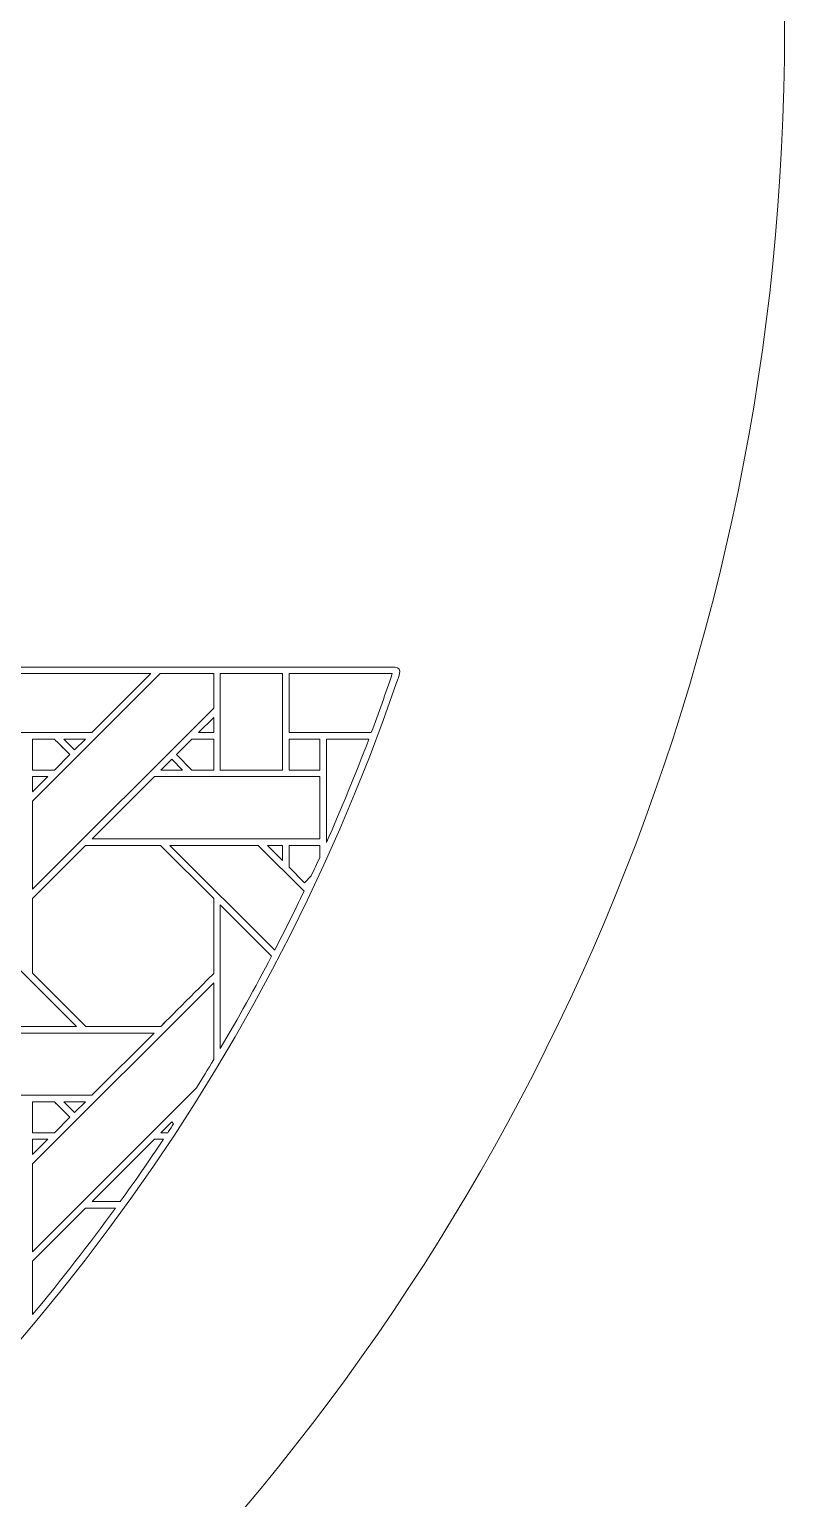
# Model space of a CAD drawing. Header units: inches. Extents: x 6.4 to 18.4, y 3.1 to 15.1.
# Drawn here: x 16.407 to 18.383, y 5.251 to 9.095 of the extents above; entities that cross this region are included whole.
import ezdxf

# ---------------------------------------------------------------- set-up
doc = ezdxf.new("R2010")
doc.units = ezdxf.units.IN
doc.header["$MEASUREMENT"] = 0
doc.layers.add('Design', color=7, linetype='Continuous', lineweight=0)

msp = doc.modelspace()

# ---------------------------------------------------------------- linework, layer by layer
at = {"layer": 'Design'}
for points, knots in [([(12.3829, 15.0948), (9.0691, 15.0948), (6.3829, 12.4085), (6.3829, 9.0948), (6.3829, 5.7811), (9.0691, 3.0948), (12.3829, 3.0948), (15.6966, 3.0948), (18.3829, 5.7811), (18.3829, 9.0948), (18.3829, 12.4085), (15.6966, 15.0948), (12.3829, 15.0948)], [0, 0, 0, 0, 1, 1, 1, 2, 2, 2, 3, 3, 3, 4, 4, 4, 4]), ([(17.3637, 7.426), (17.3637, 7.426), (17.338, 7.426), (17.338, 7.426), (16.5066, 7.426), (16.0033, 7.426), (15.7121, 7.426), (15.4417, 7.426), (15.3541, 7.426), (15.3568, 7.426), (14.6303, 7.426), (12.5831, 7.426), (7.4146, 7.426), (7.402, 7.426), (7.3964, 7.4266), (7.3922, 7.4227), (7.3894, 7.42), (7.3876, 7.4172), (7.3922, 7.4035), (8.0968, 5.3236), (10.0649, 3.8266), (12.3829, 3.8266), (14.6933, 3.8266), (16.6562, 5.314), (17.3666, 7.3834), (17.3711, 7.3963), (17.3739, 7.4043), (17.3756, 7.4094), (17.3784, 7.4176), (17.3723, 7.426), (17.3637, 7.426)], [0, 0, 0, 0, 1, 1, 1, 2, 2, 2, 3, 3, 3, 4, 4, 4, 5, 5, 5, 6, 6, 6, 7, 7, 7, 8, 8, 8, 9, 9, 9, 10, 10, 10, 10]), ([(16.1375, 7.4093), (16.1375, 7.4093), (16.7247, 7.4093), (16.7247, 7.4093), (16.7247, 7.4093), (16.5704, 7.255), (16.5704, 7.255), (16.5704, 7.255), (16.1375, 7.255), (16.1375, 7.255), (16.1375, 7.255), (16.1375, 7.4093), (16.1375, 7.4093)], [0, 0, 0, 0, 1, 1, 1, 2, 2, 2, 3, 3, 3, 4, 4, 4, 4]), ([(16.889, 7.4093), (16.889, 7.4093), (16.889, 7.3192), (16.889, 7.3192), (16.889, 7.3192), (16.4153, 6.8455), (16.4153, 6.8455), (16.4153, 6.8455), (16.4153, 7.0756), (16.4153, 7.0756), (16.4153, 7.0756), (16.749, 7.4093), (16.749, 7.4093), (16.749, 7.4093), (16.889, 7.4093), (16.889, 7.4093)], [0, 0, 0, 0, 1, 1, 1, 2, 2, 2, 3, 3, 3, 4, 4, 4, 5, 5, 5, 5]), ([(16.9061, 7.4093), (16.9061, 7.4093), (17.0689, 7.4093), (17.0689, 7.4093), (17.0689, 7.4093), (17.0689, 7.157), (17.0689, 7.157), (17.0689, 7.157), (16.9061, 7.157), (16.9061, 7.157), (16.9061, 7.157), (16.9061, 7.4093), (16.9061, 7.4093)], [0, 0, 0, 0, 1, 1, 1, 2, 2, 2, 3, 3, 3, 4, 4, 4, 4]), ([(17.3014, 7.255), (17.3014, 7.255), (17.0862, 7.255), (17.0862, 7.255), (17.0862, 7.255), (17.0862, 7.4093), (17.0862, 7.4093), (17.0862, 7.4093), (17.3563, 7.4093), (17.3563, 7.4093), (17.3388, 7.3575), (17.3205, 7.3061), (17.3014, 7.255)], [0, 0, 0, 0, 1, 1, 1, 2, 2, 2, 3, 3, 3, 4, 4, 4, 4]), ([(16.889, 7.255), (16.889, 7.255), (16.8492, 7.255), (16.8492, 7.255), (16.8492, 7.255), (16.889, 7.2948), (16.889, 7.2948), (16.889, 7.2948), (16.889, 7.255), (16.889, 7.255)], [0, 0, 0, 0, 1, 1, 1, 2, 2, 2, 3, 3, 3, 3]), ([(16.5127, 7.1974), (16.5127, 7.1974), (16.4723, 7.1569), (16.4723, 7.1569), (16.4723, 7.1569), (16.4153, 7.1569), (16.4153, 7.1569), (16.4153, 7.1569), (16.4153, 7.2377), (16.4153, 7.2377), (16.4153, 7.2377), (16.4724, 7.2377), (16.4724, 7.2377), (16.4775, 7.2326), (16.5083, 7.2018), (16.5127, 7.1974)], [0, 0, 0, 0, 1, 1, 1, 2, 2, 2, 3, 3, 3, 4, 4, 4, 5, 5, 5, 5]), ([(16.5127, 7.1974), (16.5127, 7.1974), (16.4723, 7.1569), (16.4723, 7.1569), (16.4723, 7.1569), (16.4153, 7.1569), (16.4153, 7.1569), (16.4153, 7.1569), (16.4153, 7.2377), (16.4153, 7.2377), (16.4153, 7.2377), (16.4724, 7.2377), (16.4724, 7.2377), (16.4777, 7.2324), (16.5085, 7.2016), (16.5127, 7.1974)], [0, 0, 0, 0, 1, 1, 1, 2, 2, 2, 3, 3, 3, 4, 4, 4, 5, 5, 5, 5]), ([(16.4967, 7.2377), (16.4967, 7.2377), (16.5532, 7.2377), (16.5532, 7.2377), (16.5532, 7.2377), (16.5249, 7.2096), (16.5249, 7.2096), (16.5249, 7.2096), (16.4967, 7.2377), (16.4967, 7.2377)], [0, 0, 0, 0, 1, 1, 1, 2, 2, 2, 3, 3, 3, 3]), ([(16.889, 7.1569), (16.889, 7.1569), (16.8319, 7.1569), (16.8319, 7.1569), (16.8319, 7.1569), (16.7915, 7.1973), (16.7915, 7.1973), (16.7915, 7.1973), (16.832, 7.2377), (16.832, 7.2377), (16.832, 7.2377), (16.889, 7.2377), (16.889, 7.2377), (16.889, 7.2377), (16.889, 7.1569), (16.889, 7.1569)], [0, 0, 0, 0, 1, 1, 1, 2, 2, 2, 3, 3, 3, 4, 4, 4, 5, 5, 5, 5]), ([(16.889, 7.1569), (16.889, 7.1569), (16.8319, 7.1569), (16.8319, 7.1569), (16.8319, 7.1569), (16.7915, 7.1973), (16.7915, 7.1973), (16.7915, 7.1973), (16.832, 7.2377), (16.832, 7.2377), (16.832, 7.2377), (16.889, 7.2377), (16.889, 7.2377), (16.889, 7.2377), (16.889, 7.1569), (16.889, 7.1569)], [0, 0, 0, 0, 1, 1, 1, 2, 2, 2, 3, 3, 3, 4, 4, 4, 5, 5, 5, 5]), ([(17.1665, 7.1569), (17.1665, 7.1569), (17.0862, 7.1569), (17.0862, 7.1569), (17.0862, 7.1569), (17.0862, 7.2377), (17.0862, 7.2377), (17.0862, 7.2377), (17.1665, 7.2377), (17.1665, 7.2377), (17.1665, 7.2377), (17.1665, 7.1569), (17.1665, 7.1569)], [0, 0, 0, 0, 1, 1, 1, 2, 2, 2, 3, 3, 3, 4, 4, 4, 4]), ([(17.1665, 7.1569), (17.1665, 7.1569), (17.0862, 7.1569), (17.0862, 7.1569), (17.0862, 7.1569), (17.0862, 7.2377), (17.0862, 7.2377), (17.0862, 7.2377), (17.1665, 7.2377), (17.1665, 7.2377), (17.1665, 7.2377), (17.1665, 7.1569), (17.1665, 7.1569)], [0, 0, 0, 0, 1, 1, 1, 2, 2, 2, 3, 3, 3, 4, 4, 4, 4]), ([(17.184, 6.9677), (17.184, 6.9677), (17.184, 7.2377), (17.184, 7.2377), (17.184, 7.2377), (17.2949, 7.2377), (17.2949, 7.2377), (17.2604, 7.1465), (17.2234, 7.0564), (17.184, 6.9677)], [0, 0, 0, 0, 1, 1, 1, 2, 2, 2, 3, 3, 3, 3]), ([(16.7511, 7.157), (16.7511, 7.157), (16.7794, 7.1852), (16.7794, 7.1852), (16.7794, 7.1852), (16.8076, 7.157), (16.8076, 7.157), (16.8076, 7.157), (16.7511, 7.157), (16.7511, 7.157)], [0, 0, 0, 0, 1, 1, 1, 2, 2, 2, 3, 3, 3, 3]), ([(16.4551, 7.1398), (16.4551, 7.1398), (16.4153, 7.1), (16.4153, 7.1), (16.4153, 7.1), (16.4153, 7.1398), (16.4153, 7.1398), (16.4153, 7.1398), (16.4551, 7.1398), (16.4551, 7.1398)], [0, 0, 0, 0, 1, 1, 1, 2, 2, 2, 3, 3, 3, 3]), ([(16.5711, 6.977), (16.5711, 6.977), (16.734, 7.1398), (16.734, 7.1398), (16.734, 7.1398), (17.1664, 7.1398), (17.1664, 7.1398), (17.1664, 7.1398), (17.1664, 6.977), (17.1664, 6.977), (17.1664, 6.977), (16.5711, 6.977), (16.5711, 6.977)], [0, 0, 0, 0, 1, 1, 1, 2, 2, 2, 3, 3, 3, 4, 4, 4, 4]), ([(16.2993, 6.4862), (16.2993, 6.4862), (15.8257, 6.9599), (15.8257, 6.9599), (15.8257, 6.9599), (16.0567, 6.9599), (16.0567, 6.9599), (16.0567, 6.9599), (16.5303, 6.4862), (16.5303, 6.4862), (16.5303, 6.4862), (16.2993, 6.4862), (16.2993, 6.4862)], [0, 0, 0, 0, 1, 1, 1, 2, 2, 2, 3, 3, 3, 4, 4, 4, 4]), ([(16.889, 6.6249), (16.8712, 6.607), (16.7593, 6.4952), (16.7503, 6.4862), (16.7503, 6.4862), (16.5546, 6.4862), (16.5546, 6.4862), (16.5546, 6.4862), (16.4153, 6.6255), (16.4153, 6.6255), (16.4153, 6.6255), (16.4153, 6.8211), (16.4153, 6.8211), (16.4153, 6.8211), (16.554, 6.9598), (16.554, 6.9598), (16.554, 6.9598), (16.7502, 6.9598), (16.7502, 6.9598), (16.7502, 6.9598), (16.889, 6.8211), (16.889, 6.8211), (16.889, 6.8211), (16.889, 6.6249), (16.889, 6.6249)], [0, 0, 0, 0, 1, 1, 1, 2, 2, 2, 3, 3, 3, 4, 4, 4, 5, 5, 5, 6, 6, 6, 7, 7, 7, 8, 8, 8, 8]), ([(16.889, 6.6249), (16.8711, 6.6069), (16.7592, 6.4952), (16.7503, 6.4862), (16.7503, 6.4862), (16.5546, 6.4862), (16.5546, 6.4862), (16.5546, 6.4862), (16.4153, 6.6255), (16.4153, 6.6255), (16.4153, 6.6255), (16.4153, 6.8211), (16.4153, 6.8211), (16.4153, 6.8211), (16.554, 6.9598), (16.554, 6.9598), (16.554, 6.9598), (16.7502, 6.9598), (16.7502, 6.9598), (16.7502, 6.9598), (16.889, 6.8211), (16.889, 6.8211), (16.889, 6.8211), (16.889, 6.6249), (16.889, 6.6249)], [0, 0, 0, 0, 1, 1, 1, 2, 2, 2, 3, 3, 3, 4, 4, 4, 5, 5, 5, 6, 6, 6, 7, 7, 7, 8, 8, 8, 8]), ([(17.0486, 6.6857), (17.0486, 6.6857), (16.7745, 6.9599), (16.7745, 6.9599), (16.7745, 6.9599), (17.0054, 6.9599), (17.0054, 6.9599), (17.0054, 6.9599), (17.1253, 6.84), (17.1253, 6.84), (17.1005, 6.7881), (17.075, 6.7366), (17.0486, 6.6857)], [0, 0, 0, 0, 1, 1, 1, 2, 2, 2, 3, 3, 3, 4, 4, 4, 4]), ([(17.069, 6.9599), (17.069, 6.9599), (17.069, 6.92), (17.069, 6.92), (17.069, 6.92), (17.0295, 6.9599), (17.0295, 6.9599), (17.0295, 6.9599), (17.069, 6.9599), (17.069, 6.9599)], [0, 0, 0, 0, 1, 1, 1, 2, 2, 2, 3, 3, 3, 3]), ([(17.1665, 6.9285), (17.1591, 6.9123), (17.1517, 6.8961), (17.1442, 6.88), (17.1442, 6.88), (17.1265, 6.8623), (17.1265, 6.8623), (17.1265, 6.8623), (17.0862, 6.9027), (17.0862, 6.9027), (17.0862, 6.9027), (17.0862, 6.9599), (17.0862, 6.9599), (17.0862, 6.9599), (17.1665, 6.9599), (17.1665, 6.9599), (17.1665, 6.9599), (17.1665, 6.9285), (17.1665, 6.9285)], [0, 0, 0, 0, 1, 1, 1, 2, 2, 2, 3, 3, 3, 4, 4, 4, 5, 5, 5, 6, 6, 6, 6]), ([(17.1665, 6.9285), (17.1591, 6.9123), (17.1517, 6.8961), (17.1442, 6.88), (17.1442, 6.88), (17.1265, 6.8623), (17.1265, 6.8623), (17.1265, 6.8623), (17.0862, 6.9027), (17.0862, 6.9027), (17.0862, 6.9027), (17.0862, 6.9599), (17.0862, 6.9599), (17.0862, 6.9599), (17.1665, 6.9599), (17.1665, 6.9599), (17.1665, 6.9599), (17.1665, 6.9285), (17.1665, 6.9285)], [0, 0, 0, 0, 1, 1, 1, 2, 2, 2, 3, 3, 3, 4, 4, 4, 5, 5, 5, 6, 6, 6, 6]), ([(16.9061, 6.4281), (16.9061, 6.4281), (16.9061, 6.8041), (16.9061, 6.8041), (16.9061, 6.8041), (17.0405, 6.6701), (17.0405, 6.6701), (16.9978, 6.5882), (16.953, 6.5074), (16.9061, 6.4281)], [0, 0, 0, 0, 1, 1, 1, 2, 2, 2, 3, 3, 3, 3]), ([(16.889, 6.3994), (16.8741, 6.3746), (16.859, 6.3498), (16.8437, 6.3252), (16.8437, 6.3252), (16.4153, 5.8968), (16.4153, 5.8968), (16.4153, 5.8968), (16.4153, 6.1269), (16.4153, 6.1269), (16.4153, 6.1269), (16.889, 6.6005), (16.889, 6.6005), (16.889, 6.6005), (16.889, 6.3994), (16.889, 6.3994)], [0, 0, 0, 0, 1, 1, 1, 2, 2, 2, 3, 3, 3, 4, 4, 4, 5, 5, 5, 5]), ([(16.1375, 6.3063), (16.1375, 6.3063), (16.1375, 6.469), (16.1375, 6.469), (16.1375, 6.469), (16.7332, 6.469), (16.7332, 6.469), (16.7332, 6.469), (16.5704, 6.3063), (16.5704, 6.3063), (16.5704, 6.3063), (16.1375, 6.3063), (16.1375, 6.3063)], [0, 0, 0, 0, 1, 1, 1, 2, 2, 2, 3, 3, 3, 4, 4, 4, 4]), ([(16.4153, 6.289), (16.4153, 6.289), (16.4724, 6.289), (16.4724, 6.289), (16.4775, 6.2839), (16.5083, 6.2531), (16.5127, 6.2486), (16.5127, 6.2486), (16.4723, 6.2082), (16.4723, 6.2082), (16.4723, 6.2082), (16.4153, 6.2082), (16.4153, 6.2082), (16.4153, 6.2082), (16.4153, 6.289), (16.4153, 6.289)], [0, 0, 0, 0, 1, 1, 1, 2, 2, 2, 3, 3, 3, 4, 4, 4, 5, 5, 5, 5]), ([(16.4153, 6.2082), (16.4153, 6.2082), (16.4153, 6.289), (16.4153, 6.289), (16.4153, 6.289), (16.4724, 6.289), (16.4724, 6.289), (16.4777, 6.2837), (16.5085, 6.2528), (16.5127, 6.2486), (16.5127, 6.2486), (16.4723, 6.2082), (16.4723, 6.2082), (16.4723, 6.2082), (16.4153, 6.2082), (16.4153, 6.2082)], [0, 0, 0, 0, 1, 1, 1, 2, 2, 2, 3, 3, 3, 4, 4, 4, 5, 5, 5, 5]), ([(16.4967, 6.289), (16.4967, 6.289), (16.5532, 6.289), (16.5532, 6.289), (16.5532, 6.289), (16.5249, 6.2608), (16.5249, 6.2608), (16.5249, 6.2608), (16.4967, 6.289), (16.4967, 6.289)], [0, 0, 0, 0, 1, 1, 1, 2, 2, 2, 3, 3, 3, 3]), ([(16.7688, 6.2082), (16.7688, 6.2082), (16.7511, 6.2082), (16.7511, 6.2082), (16.7511, 6.2082), (16.7794, 6.2365), (16.7794, 6.2365), (16.7794, 6.2365), (16.7841, 6.2318), (16.7841, 6.2318), (16.779, 6.2239), (16.7739, 6.216), (16.7688, 6.2082)], [0, 0, 0, 0, 1, 1, 1, 2, 2, 2, 3, 3, 3, 4, 4, 4, 4]), ([(16.4551, 6.1911), (16.4551, 6.1911), (16.4153, 6.1513), (16.4153, 6.1513), (16.4153, 6.1513), (16.4153, 6.1911), (16.4153, 6.1911), (16.4153, 6.1911), (16.4551, 6.1911), (16.4551, 6.1911)], [0, 0, 0, 0, 1, 1, 1, 2, 2, 2, 3, 3, 3, 3]), ([(16.6446, 6.0283), (16.6446, 6.0283), (16.5711, 6.0283), (16.5711, 6.0283), (16.5711, 6.0283), (16.734, 6.1911), (16.734, 6.1911), (16.734, 6.1911), (16.7573, 6.1911), (16.7573, 6.1911), (16.7208, 6.1361), (16.6832, 6.0818), (16.6446, 6.0283)], [0, 0, 0, 0, 1, 1, 1, 2, 2, 2, 3, 3, 3, 4, 4, 4, 4]), ([(16.4153, 5.7329), (16.4153, 5.7329), (16.4153, 5.8724), (16.4153, 5.8724), (16.4153, 5.8724), (16.554, 6.0111), (16.554, 6.0111), (16.554, 6.0111), (16.6322, 6.0111), (16.6322, 6.0111), (16.563, 5.9159), (16.4906, 5.8231), (16.4153, 5.7329)], [0, 0, 0, 0, 1, 1, 1, 2, 2, 2, 3, 3, 3, 4, 4, 4, 4]), ([(16.4153, 5.7329), (16.4153, 5.7329), (16.4153, 5.8724), (16.4153, 5.8724), (16.4153, 5.8724), (16.554, 6.0111), (16.554, 6.0111), (16.554, 6.0111), (16.6322, 6.0111), (16.6322, 6.0111), (16.563, 5.9159), (16.4906, 5.8231), (16.4153, 5.7329)], [0, 0, 0, 0, 1, 1, 1, 2, 2, 2, 3, 3, 3, 4, 4, 4, 4])]:
    msp.add_open_spline(points, degree=3, knots=knots, dxfattribs=at)

doc.saveas('drawing.dxf')
